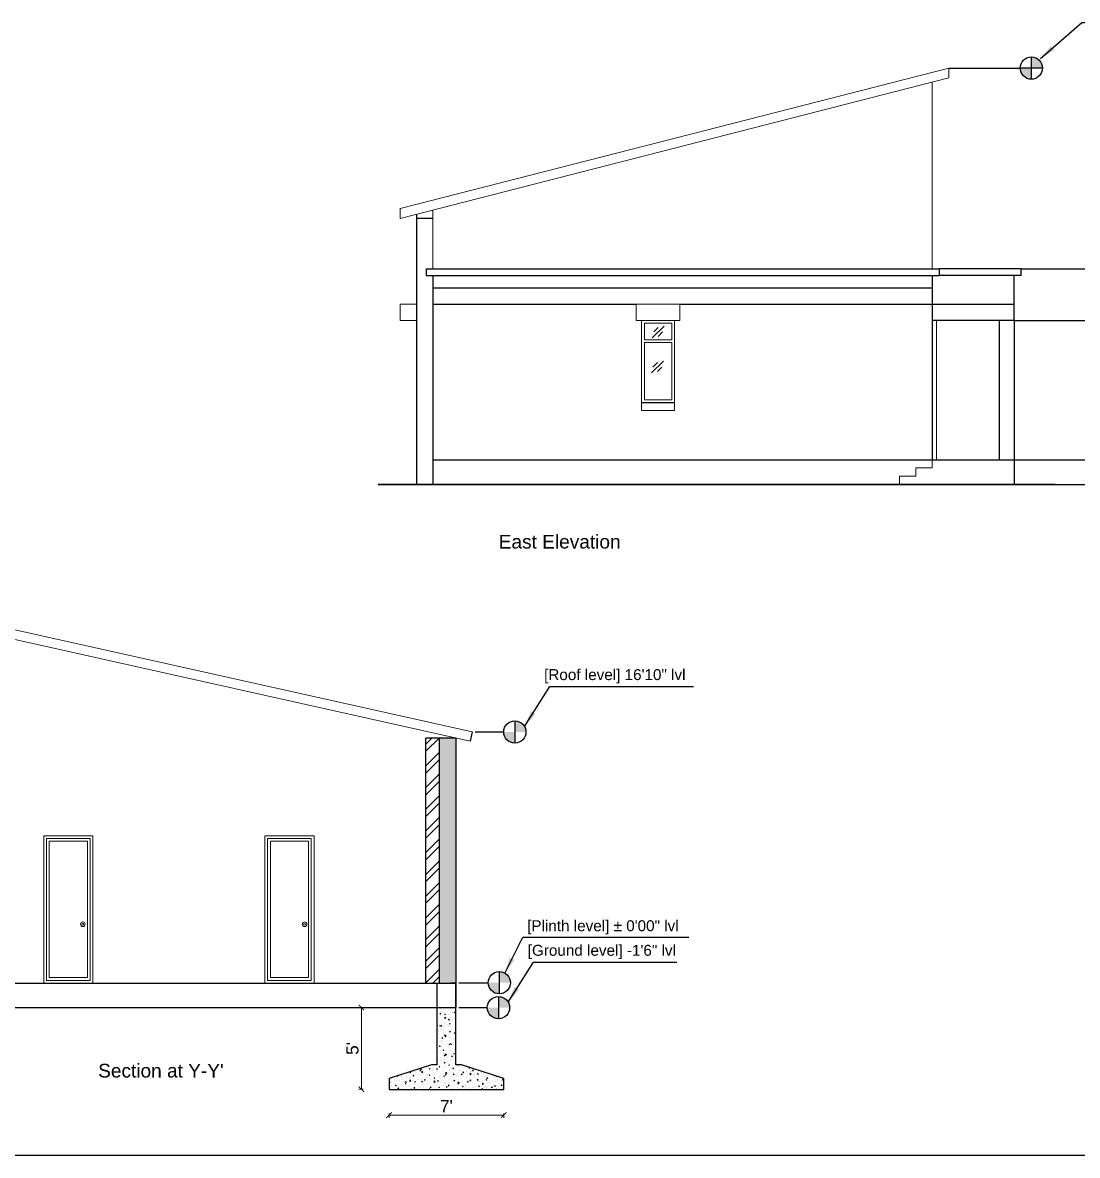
# Model space of a CAD drawing. Header units: inches. Extents: x -6800 to 96653, y -25814 to 17379.
# Drawn here: x 64289 to 65061, y 8930 to 9760 of the extents above; entities that cross this region are included whole.
import ezdxf

# ---------------------------------------------------------------- set-up
doc = ezdxf.new("R2010")
doc.units = ezdxf.units.IN
doc.header["$MEASUREMENT"] = 0
doc.header["$PDMODE"] = 34
doc.layers.add('0 @ 1', color=7, linetype='Continuous')
for name, color, linetype, lineweight in [('chajja elev', 4, 'Continuous', 20), ('Column', 101, 'Continuous', 30), ('dimension', 50, 'Continuous', 20), ('dimension @ 1', 50, 'Continuous', 20), ('Door ele', 20, 'Continuous', 15), ('ele back', 51, 'Continuous', 15), ('ele front', 30, 'Continuous', 30), ('Footing', 50, 'Continuous', 20), ('Ground level', 210, 'Continuous', 35), ('Hatch', 161, 'Continuous', 5), ('Opening elevation', 130, 'Continuous', 9), ('Stairs', 60, 'Continuous', 13), ('text', 31, 'Continuous', 13), ('Wall', 90, 'Continuous', 30), ('Win ele', 211, 'Continuous', 15)]:
    doc.layers.add(name, color=color, linetype=linetype, lineweight=lineweight)
doc.styles.get("Standard").update_dxf_attribs({"font": 'arial.ttf'})
doc.dimstyles.get("Standard").update_dxf_attribs({"dimtxt": 7, "dimasz": 4, "dimexe": 2, "dimexo": 2, "dimgap": 2, "dimtad": 1, "dimdec": 0, "dimzin": 0, "dimdsep": 46, "dimlunit": 4, "dimtxsty": 'Standard', "dimblk": 'ARCHTICK', "dimcen": 0.25, "dimclrd": 256, "dimclre": 256, "dimclrt": 256, "dimadec": 0, "dimazin": 0, "dimtfac": 1, "dimtdec": 0, "dimtofl": 0, "dimtmove": 0, "dimatfit": 3, "dimfxl": 1, "dimfxlon": 1, "dimtolj": 1, "dimtzin": 0, "dimlwd": -1, "dimlwe": -1, "dimarcsym": 1})

# ---------------------------------------------------------------- blocks, each defined once
blk = doc.blocks.new('_ArchTick')
at = {"color": 0, "linetype": 'ByBlock', "const_width": 0.15}
blk.add_lwpolyline([(-0.5, -0.5), (0.5, 0.5)], dxfattribs=at)
blk = doc.blocks.new('*D1837')
at = {"layer": 'Defpoints', "color": 0, "transparency": 16777216}
for p in [(64592.06, 9038.07), (64536.79, 8978.24), (64594.31, 8978.24)]:
    blk.add_point(p, dxfattribs=at)
at = {"layer": 'dimension', "transparency": 16777216}
for p, q in [((64538.04, 9038.07), (64534.79, 9038.07)), ((64536.79, 9038.07), (64536.79, 8978.24)), ((64538.04, 8978.24), (64534.79, 8978.24))]:
    blk.add_line(p, q, dxfattribs=at)
at = {"layer": 'dimension', "transparency": 16777216, "xscale": 4, "yscale": 4, "zscale": 4}
for p, rotation in [((64536.79, 9038.07), 90), ((64536.79, 8978.24), 270)]:
    blk.add_blockref('_ArchTick', p, dxfattribs=dict(at, rotation=rotation))
at = {"layer": 'dimension', "transparency": 16777216, "insert": (64530.22, 9008.16), "char_height": 9, "attachment_point": 5, "rotation": 90}
blk.add_mtext("\\A1;5'", dxfattribs=at)
blk = doc.blocks.new('*D1838')
at = {"layer": 'Defpoints', "color": 0, "transparency": 16777216}
for p in [(64557.06, 8978.07), (64641.06, 8978.07), (64641.06, 8959.3)]:
    blk.add_point(p, dxfattribs=at)
at = {"layer": 'dimension', "transparency": 16777216}
for p, q in [((64557.06, 8960.55), (64557.06, 8957.3)), ((64557.06, 8959.3), (64641.06, 8959.3)), ((64641.06, 8960.55), (64641.06, 8957.3))]:
    blk.add_line(p, q, dxfattribs=at)
at = {"layer": 'dimension', "transparency": 16777216, "xscale": 4, "yscale": 4, "zscale": 4, "rotation": 180}
blk.add_blockref('_ArchTick', (64557.06, 8959.3), dxfattribs=at)
at = {"layer": 'dimension', "transparency": 16777216, "xscale": 4, "yscale": 4, "zscale": 4}
blk.add_blockref('_ArchTick', (64641.06, 8959.3), dxfattribs=at)
at = {"layer": 'dimension', "transparency": 16777216, "insert": (64599.06, 8965.8), "char_height": 9, "attachment_point": 5}
blk.add_mtext("\\A1;7'", dxfattribs=at)

msp = doc.modelspace()

# ---------------------------------------------------------------- hatches: boundary and pattern name
at = {"ltscale": 10, "transparency": 33554687}
h = msp.add_hatch(color=0, dxfattribs=at)
h.dxf.hatch_style = 1
h.paths.add_polyline_path([(65027.67, 9734.67), (65027.67, 9726.5), (65035.84, 9726.5, 0.414214)])
h.paths.add_polyline_path([(65027.67, 9726.5), (65019.49, 9726.5, 0.414214), (65027.67, 9718.32)])
h = msp.add_hatch(color=0, dxfattribs=at)
h.dxf.hatch_style = 1
h.paths.add_polyline_path([(64649.21, 9248.25), (64649.21, 9240.07), (64657.39, 9240.07, 0.414214)])
h.paths.add_polyline_path([(64649.21, 9240.07), (64641.04, 9240.07, 0.414214), (64649.21, 9231.9)])
h = msp.add_hatch(color=0, dxfattribs=at)
h.dxf.hatch_style = 1
h.paths.add_polyline_path([(64646.02, 9056.32), (64637.84, 9056.32), (64637.84, 9064.5, -0.414214)])
h.paths.add_polyline_path([(64637.84, 9048.15, -0.414214), (64629.67, 9056.32), (64637.84, 9056.32)])
h = msp.add_hatch(color=0, dxfattribs=at)
h.dxf.hatch_style = 1
h.paths.add_polyline_path([(64637.21, 9046.25), (64637.21, 9038.07), (64645.39, 9038.07, 0.414214)])
h.paths.add_polyline_path([(64637.21, 9038.07), (64629.04, 9038.07, 0.414214), (64637.21, 9029.9)])
at = {"layer": 'Hatch', "lineweight": 25, "transparency": 33554687}
h = msp.add_hatch(dxfattribs=at)
h.set_pattern_fill('ANSI32', color=256, scale=30)
h.set_pattern_definition([(45, (55572.449, 8938.216), (-7.954951, 7.954951), []), (45, (55577.752, 8938.216), (-7.954951, 7.954951), [])])
h.paths.add_polyline_path([(64594.06, 9235.58), (64584.06, 9235.58), (64584.06, 9056.07), (64594.06, 9056.07)])
h.paths.add_polyline_path([(64238.06, 9248.07), (64228.06, 9248.07), (64228.06, 9196.07), (64238.06, 9196.07)])
h.paths.add_polyline_path([(64238.06, 9191.07), (64228.06, 9191.07), (64228.06, 9170.07), (64238.06, 9170.07)])
h.paths.add_polyline_path([(64228.06, 9191.07), (64168.06, 9191.07), (64168.06, 9170.07), (64228.06, 9170.07)])
at = {"layer": 'Hatch', "linetype": 'Continuous', "transparency": 33554579}
h = msp.add_hatch(dxfattribs=at)
h.set_pattern_fill('AR-CONC', color=256)
h.set_pattern_definition([(50, (53094.3783, 21625.147), (7.1726018, -0.6275213), [0.75, -8.25]), (355, (53094.378, 21625.147), (-1.3875133, 7.5219213), [0.6, -6.6]), (100.451444, (53094.976, 21625.095), (5.7850885, 6.8944), [0.637402, -7.011421]), (46.1842, (53094.378, 21627.147), (10.6724133, -1.655193), [1.125, -12.375]), (96.635635, (53095.268, 21627.009), (9.3466195, 9.741186), [0.9561034, -10.5171376]), (351.184164, (53094.378, 21627.147), (9.3466195, 9.741186), [0.9, -9.9]), (21, (53095.3783, 21626.647), (5.9690705, -4.026189), [0.75, -8.25]), (326, (53095.378, 21626.647), (2.4331533, 7.2515005), [0.6, -6.6]), (71.451445, (53095.876, 21626.312), (8.4022238, 3.2253115), [0.637402, -7.011421]), (37.5, (53094.3783, 21625.1473), (0.12159855, 3.32893854), [0, -6.52, 0, -6.7, 0, -6.625]), (7.5, (53094.3783, 21625.1473), (2.6306954, 3.9441171), [0, -3.82, 0, -6.37, 0, -2.525]), (327.5, (53092.1483, 21625.1473), (5.33822436, -0.2255487), [0, -2.5, 0, -7.8, 0, -10.35]), (317.5, (53091.1483, 21625.1473), (5.8318617, 1.0010498), [0, -3.25, 0, -5.18, 0, -7.35])])
h.paths.add_polyline_path([(64168.06, 9056.07), (64179.06, 9056.07), (64179.06, 9158.07), (64168.06, 9158.07)])
h.paths.add_polyline_path([(64594.06, 9056.07), (64606.06, 9056.07), (64606.06, 9235.58), (64594.06, 9235.58)])

# ---------------------------------------------------------------- linework, layer by layer
at = {"ltscale": 10, "transparency": 33554687}
for p, q in [((65027.67, 9734.67), (65027.67, 9718.32)), ((64967.13, 9726.5), (65019.49, 9726.5)), ((65035.84, 9726.5), (65019.49, 9726.5)), ((65020.13, 9579.5), (65072.49, 9579.5)), ((65015.13, 9541.5), (65067.49, 9541.5)), ((65015.13, 9439.5), (65067.49, 9439.5)), ((65045.13, 9421.5), (65097.49, 9421.5)), ((64649.21, 9248.25), (64649.21, 9231.9)), ((64620.06, 9240.07), (64641.04, 9240.07)), ((64637.84, 9064.5), (64637.84, 9048.15)), ((64602.05, 9056.32), (64606.06, 9056.32)), ((64608.06, 9056.32), (64629.67, 9056.32)), ((64601.42, 9038.07), (64606.06, 9038.07)), ((64608.06, 9038.07), (64629.04, 9038.07)), ((64637.21, 9046.25), (64637.21, 9029.9))]:
    msp.add_line(p, q, dxfattribs=at)
at = {"lineweight": 25, "transparency": 33554687}
msp.add_line((64618.06, 9240.07), (64616.54, 9233.24), dxfattribs=at)
at = {"transparency": 33554651}
msp.add_line((65875.65, 8929.85), (63499.65, 8929.85), dxfattribs=at)
at = {"ltscale": 10, "transparency": 33554687}
for centre in [(65027.67, 9726.5), (64649.21, 9240.07), (64637.84, 9056.32), (64637.21, 9038.07)]:
    msp.add_circle(centre, 8.17, dxfattribs=at)
at = {"layer": 'chajja elev', "transparency": 33554687}
for p, q in [((64565.13, 9553.5), (64565.13, 9541.5)), ((64565.13, 9553.5), (64577.13, 9553.5)), ((64770.13, 9553.5), (64738.13, 9553.5)), ((64738.13, 9541.5), (64738.13, 9553.5)), ((64770.13, 9541.5), (64770.13, 9553.5)), ((64565.13, 9541.5), (64577.13, 9541.5)), ((64770.13, 9541.5), (64738.13, 9541.5)), ((64766.13, 9481.5), (64742.13, 9481.5)), ((64742.13, 9481.5), (64742.13, 9475.5)), ((64766.13, 9481.5), (64766.13, 9475.5)), ((64742.13, 9475.5), (64766.13, 9475.5))]:
    msp.add_line(p, q, dxfattribs=at)
at = {"layer": 'Column', "transparency": 33554687}
for p, q in [((65004.13, 9541.5), (65004.13, 9439.5)), ((65015.13, 9541.5), (65015.13, 9439.5))]:
    msp.add_line(p, q, dxfattribs=at)
at = {"layer": 'Door ele', "transparency": 33554687}
for p, q in [((64304.06, 9164.07), (64340.06, 9164.07)), ((64304.06, 9056.07), (64304.06, 9164.07)), ((64340.06, 9164.07), (64340.06, 9056.07)), ((64466.06, 9164.07), (64502.06, 9164.07)), ((64466.06, 9056.07), (64466.06, 9164.07)), ((64502.06, 9164.07), (64502.06, 9056.07))]:
    msp.add_line(p, q, dxfattribs=at)
for points in [[(64306.06, 9162.07), (64338.06, 9162.07), (64338.06, 9058.07), (64306.06, 9058.07)], [(64308.06, 9160.07), (64336.06, 9160.07), (64336.06, 9060.07), (64308.06, 9060.07)], [(64468.06, 9162.07), (64500.06, 9162.07), (64500.06, 9058.07), (64468.06, 9058.07)], [(64470.06, 9160.07), (64498.06, 9160.07), (64498.06, 9060.07), (64470.06, 9060.07)]]:
    msp.add_lwpolyline(points, close=True, dxfattribs=at)
for centre, radius in [((64332.67, 9099.14), 1.71), ((64332.67, 9099.14), 0.709), ((64495.16, 9099.14), 1.71), ((64495.16, 9099.14), 0.709)]:
    msp.add_circle(centre, radius, dxfattribs=at)
at = {"layer": 'ele back', "transparency": 33554641}
for p, q in [((64565.13, 9623.5), (64967.13, 9726.5)), ((64565.13, 9616.27), (64967.13, 9719.27)), ((64967.13, 9726.5), (64967.13, 9719.27)), ((64955.13, 9716.2), (64955.13, 9579.5)), ((64565.13, 9623.5), (64565.13, 9616.27)), ((64589.13, 9622.42), (64589.13, 9579.5)), ((64216.06, 9329.7), (64618.06, 9240.07)), ((64216.06, 9322.52), (64616.54, 9233.24))]:
    msp.add_line(p, q, dxfattribs=at)
at = {"layer": 'ele front', "transparency": 33554687}
for p, q in [((64584.13, 9579.5), (64584.13, 9574.5)), ((64584.13, 9579.5), (64960.13, 9579.5)), ((64960.13, 9579.5), (64960.13, 9574.5)), ((65020.13, 9579.5), (64960.13, 9579.5)), ((65020.13, 9574.5), (65020.13, 9579.5)), ((64584.13, 9574.5), (64960.13, 9574.5)), ((64589.13, 9574.5), (64589.13, 9421.5)), ((64955.13, 9574.5), (64955.13, 9439.5)), ((65020.13, 9574.5), (64960.13, 9574.5)), ((65015.13, 9541.5), (65015.13, 9574.5)), ((64589.13, 9565.5), (64955.13, 9565.5)), ((64589.13, 9553.5), (64738.13, 9553.5)), ((64770.13, 9553.5), (64955.13, 9553.5)), ((64955.13, 9553.5), (65015.13, 9553.5)), ((65015.13, 9541.5), (64955.13, 9541.5)), ((64589.13, 9439.5), (64955.13, 9439.5))]:
    msp.add_line(p, q, dxfattribs=at)
at = {"layer": 'Footing', "lineweight": 25, "transparency": 33554687}
for p, q in [((64592.06, 9056.07), (64592.06, 8996.07)), ((64606.06, 8996.07), (64606.06, 9056.07)), ((64588.06, 8996.07), (64557.06, 8986.07)), ((64592.06, 8996.07), (64588.06, 8996.07)), ((64610.06, 8996.07), (64606.06, 8996.07)), ((64641.06, 8986.07), (64610.06, 8996.07)), ((64557.06, 8986.07), (64557.06, 8978.07)), ((64641.06, 8978.07), (64641.06, 8986.07)), ((64557.06, 8978.07), (64641.06, 8978.07))]:
    msp.add_line(p, q, dxfattribs=at)
at = {"layer": 'Ground level', "transparency": 33554687}
msp.add_line((65045.13, 9421.5), (64548.99, 9421.5), dxfattribs=at)
at = {"layer": 'Hatch', "linetype": 'Continuous', "transparency": 33554579}
for p, q in [((64599.99, 9037.94), (64599.98, 9038.07)), ((64599.99, 9037.94), (64600.15, 9038.07)), ((64604.65, 9038.04), (64604.65, 9038.04)), ((64593.56, 9031.55), (64593.56, 9031.55)), ((64594.48, 9033.31), (64594.41, 9034.06)), ((64594.94, 9033.7), (64594.41, 9034.06)), ((64594.48, 9033.31), (64594.94, 9033.7)), ((64595.05, 9037.26), (64595.05, 9037.26)), ((64595.11, 9035.46), (64595.11, 9035.46)), ((64595.98, 9032.61), (64595.98, 9032.61)), ((64596.52, 9034.52), (64596.52, 9034.52)), ((64596.69, 9035.68), (64596.69, 9035.68)), ((64597.34, 9030.47), (64597.34, 9030.47)), ((64597.52, 9034.61), (64597.52, 9034.61)), ((64597.83, 9032.84), (64598.14, 9033.52)), ((64597.83, 9032.84), (64598.42, 9032.95)), ((64597.89, 9030.08), (64597.87, 9031.21)), ((64598.62, 9030.61), (64597.87, 9031.21)), ((64597.89, 9030.08), (64598.62, 9030.61)), ((64598.42, 9032.95), (64598.14, 9033.52)), ((64598.44, 9029.96), (64598.44, 9029.96)), ((64598.96, 9033.24), (64598.96, 9033.24)), ((64599.78, 9031.01), (64599.78, 9031.01)), ((64599.84, 9037.64), (64599.84, 9037.64)), ((64600.45, 9030.01), (64600.45, 9030.01)), ((64600.77, 9032.99), (64600.77, 9032.99)), ((64601.23, 9030.8), (64601.23, 9030.8)), ((64601.28, 9034.09), (64601.28, 9034.09)), ((64602.08, 9037.26), (64602.08, 9037.26)), ((64603.69, 9030.15), (64603.69, 9030.15)), ((64603.72, 9034.63), (64603.72, 9034.63)), ((64603.86, 9034.84), (64603.86, 9034.84)), ((64604.35, 9034.82), (64604.35, 9034.82)), ((64604.9, 9034.21), (64605.2, 9034.9)), ((64604.9, 9034.21), (64605.49, 9034.33)), ((64605.49, 9034.33), (64605.2, 9034.9)), ((64605.21, 9037.7), (64605.21, 9037.7)), ((64605.58, 9033.4), (64605.58, 9033.4)), ((64592.1, 9027.55), (64592.1, 9027.55)), ((64592.69, 9024.91), (64592.69, 9024.91)), ((64593.03, 9022.9), (64593.03, 9022.9)), ((64593.1, 9029.68), (64593.1, 9029.68)), ((64593.41, 9026.86), (64593.41, 9026.86)), ((64594.17, 9024.61), (64594.48, 9025.3)), ((64594.17, 9024.61), (64594.76, 9024.73)), ((64594.76, 9024.73), (64594.48, 9025.3)), ((64594.95, 9022.47), (64594.95, 9022.47)), ((64595.26, 9024.34), (64595.2, 9025.09)), ((64595.72, 9024.73), (64595.2, 9025.09)), ((64595.26, 9024.34), (64595.72, 9024.73)), ((64595.6, 9021.86), (64595.6, 9021.86)), ((64595.83, 9029.11), (64595.83, 9029.11)), ((64595.85, 9027.4), (64595.85, 9027.4)), ((64596.91, 9027.96), (64596.91, 9027.96)), ((64597.03, 9025.17), (64597.03, 9025.17)), ((64597.84, 9023.31), (64597.84, 9023.31)), ((64598.1, 9026.67), (64598.1, 9026.67)), ((64599.37, 9025.31), (64599.37, 9025.31)), ((64599.53, 9025.47), (64599.53, 9025.47)), ((64600.28, 9025.32), (64600.28, 9025.32)), ((64600.36, 9024.23), (64600.36, 9024.23)), ((64600.78, 9028.97), (64600.71, 9029.72)), ((64601.24, 9029.36), (64600.71, 9029.72)), ((64600.78, 9028.97), (64601.24, 9029.36)), ((64601.24, 9025.99), (64601.54, 9026.67)), ((64601.24, 9025.99), (64601.83, 9026.1)), ((64601.83, 9026.1), (64601.54, 9026.67)), ((64601.7, 9028.34), (64601.7, 9028.34)), ((64602.63, 9023.69), (64602.63, 9023.69)), ((64602.63, 9021.79), (64602.63, 9021.79)), ((64603.47, 9029.09), (64603.47, 9029.09)), ((64603.5, 9028.36), (64603.5, 9028.36)), ((64605.45, 9025.54), (64605.45, 9025.54)), ((64605.7, 9024.1), (64605.7, 9024.1)), ((64605.76, 9025.92), (64605.76, 9025.92)), ((64593.45, 9015.65), (64593.45, 9015.65)), ((64593.61, 9020.34), (64593.61, 9020.34)), ((64593.9, 9013.25), (64593.9, 9013.25)), ((64593.96, 9018.25), (64593.96, 9018.25)), ((64594.1, 9016), (64594.1, 9016)), ((64594.89, 9013.61), (64594.89, 9013.61)), ((64596.05, 9015.38), (64595.98, 9016.13)), ((64596.51, 9015.76), (64595.98, 9016.13)), ((64596.05, 9015.38), (64596.51, 9015.76)), ((64596.34, 9013.79), (64596.34, 9013.79)), ((64596.37, 9013.56), (64596.37, 9013.56)), ((64596.86, 9020.48), (64596.86, 9020.48)), ((64597.22, 9020.03), (64597.22, 9020.03)), ((64597.58, 9017.77), (64597.88, 9018.45)), ((64597.58, 9017.77), (64598.17, 9017.88)), ((64597.83, 9016.87), (64597.83, 9016.87)), ((64598.17, 9017.88), (64597.88, 9018.45)), ((64598.17, 9016.58), (64598.15, 9017.71)), ((64598.9, 9017.12), (64598.15, 9017.71)), ((64598.17, 9016.58), (64598.9, 9017.12)), ((64598.62, 9015.88), (64598.62, 9015.88)), ((64598.76, 9018.66), (64598.76, 9018.66)), ((64599.49, 9017.59), (64599.49, 9017.59)), ((64599.69, 9014.01), (64599.69, 9014.01)), ((64600.27, 9017.41), (64600.27, 9017.41)), ((64600.3, 9020.66), (64600.3, 9020.66)), ((64601.23, 9016.01), (64601.23, 9016.01)), ((64601.56, 9020.01), (64601.5, 9020.75)), ((64602.02, 9020.39), (64601.5, 9020.75)), ((64601.56, 9020.01), (64602.02, 9020.39)), ((64601.76, 9015.15), (64601.76, 9015.15)), ((64601.77, 9020.48), (64601.77, 9020.48)), ((64602.04, 9020.71), (64602.04, 9020.71)), ((64603.56, 9019.04), (64603.56, 9019.04)), ((64603.95, 9015.48), (64603.95, 9015.48)), ((64604.21, 9021.02), (64604.21, 9021.02)), ((64604.49, 9014.39), (64604.49, 9014.39)), ((64604.64, 9019.14), (64604.95, 9019.83)), ((64604.64, 9019.14), (64605.23, 9019.26)), ((64604.9, 9019.35), (64604.9, 9019.35)), ((64605.23, 9019.26), (64604.95, 9019.83)), ((64605.96, 9016.2), (64605.96, 9016.2)), ((64592.41, 9010.18), (64592.41, 9010.18)), ((64592.56, 9010.57), (64592.56, 9010.57)), ((64593.24, 9009.44), (64593.24, 9009.44)), ((64593.49, 9005.93), (64593.49, 9005.93)), ((64593.92, 9009.54), (64594.22, 9010.23)), ((64593.92, 9009.54), (64594.51, 9009.66)), ((64594.51, 9009.66), (64594.22, 9010.23)), ((64595.2, 9011.05), (64595.2, 9011.05)), ((64595.51, 9007), (64595.51, 9007)), ((64595.82, 9008.96), (64595.82, 9008.96)), ((64596.09, 9008.25), (64596.09, 9008.25)), ((64596.83, 9006.41), (64596.77, 9007.16)), ((64597.29, 9006.8), (64596.77, 9007.16)), ((64596.83, 9006.41), (64597.29, 9006.8)), ((64598.64, 9011.12), (64598.64, 9011.12)), ((64599.13, 9006.54), (64599.13, 9006.54)), ((64600.02, 9011.86), (64600.02, 9011.86)), ((64600.62, 9009.36), (64600.62, 9009.36)), ((64600.91, 9008.68), (64600.91, 9008.68)), ((64600.98, 9010.92), (64601.29, 9011.6)), ((64600.98, 9010.92), (64601.57, 9011.03)), ((64601.57, 9011.03), (64601.29, 9011.6)), ((64602.16, 9011.36), (64602.16, 9011.36)), ((64602.26, 9006.87), (64602.26, 9006.87)), ((64602.35, 9011.04), (64602.28, 9011.79)), ((64602.81, 9011.43), (64602.28, 9011.79)), ((64602.35, 9011.04), (64602.81, 9011.43)), ((64602.38, 9006.68), (64602.38, 9006.68)), ((64602.55, 9011.37), (64602.55, 9011.37)), ((64603.09, 9006.71), (64603.09, 9006.71)), ((64603.17, 9006.24), (64603.17, 9006.24)), ((64604.03, 9012.71), (64604.03, 9012.71)), ((64604.7, 9007.42), (64604.7, 9007.42)), ((64605.41, 9009.75), (64605.41, 9009.75)), ((64605.79, 9011.51), (64605.79, 9011.51)), ((64592.15, 9004.63), (64592.15, 9004.63)), ((64592.3, 8996.87), (64592.3, 8996.87)), ((64592.36, 9002.79), (64592.36, 9002.79)), ((64592.88, 8999.27), (64592.88, 8999.27)), ((64592.9, 8996.57), (64592.9, 8996.57)), ((64594.39, 8999.64), (64594.39, 8999.64)), ((64594.42, 9001.28), (64594.42, 9001.28)), ((64594.63, 9000.35), (64594.63, 9000.35)), ((64595.35, 8996.63), (64595.35, 8996.63)), ((64595.55, 8997.01), (64595.55, 8997.01)), ((64595.72, 9001.7), (64595.72, 9001.7)), ((64596.74, 9004.31), (64596.74, 9004.31)), ((64596.83, 9000.18), (64596.83, 9000.18)), ((64596.9, 8997.91), (64596.9, 8997.91)), ((64597.32, 9002.7), (64597.63, 9003.38)), ((64597.32, 9002.7), (64597.91, 9002.81)), ((64597.61, 8997.45), (64597.55, 8998.19)), ((64598.07, 8997.83), (64597.55, 8998.19)), ((64597.61, 8997.45), (64598.07, 8997.83)), ((64597.91, 9002.81), (64597.63, 9003.38)), ((64597.67, 8999.66), (64597.67, 8999.66)), ((64597.77, 9004.56), (64597.77, 9004.56)), ((64598.32, 9003.26), (64598.32, 9003.26)), ((64598.45, 9003.09), (64598.43, 9004.21)), ((64599.18, 9003.62), (64598.43, 9004.21)), ((64598.45, 9003.09), (64599.18, 9003.62)), ((64598.96, 9001.85), (64598.96, 9001.85)), ((64600.04, 9002.12), (64600.04, 9002.12)), ((64600.51, 8998.26), (64600.51, 8998.26)), ((64600.72, 8997.24), (64600.72, 8997.24)), ((64600.73, 8995.85), (64601.04, 8996.53)), ((64600.76, 9003.8), (64600.76, 9003.8)), ((64601.32, 8995.96), (64601.04, 8996.53)), ((64601.55, 9004.71), (64601.55, 9004.71)), ((64602.31, 8999.68), (64602.31, 8999.68)), ((64602.48, 9000.06), (64602.48, 9000.06)), ((64603.13, 9002.07), (64603.07, 9002.82)), ((64603.59, 9002.46), (64603.07, 9002.82)), ((64603.13, 9002.07), (64603.59, 9002.46)), ((64604.02, 9002.07), (64604.02, 9002.07)), ((64604.14, 9002.07), (64604.14, 9002.07)), ((64604.39, 9004.07), (64604.7, 9004.76)), ((64604.39, 9004.07), (64604.98, 9004.19)), ((64604.44, 9001.87), (64604.44, 9001.87)), ((64604.58, 8997.24), (64604.58, 8997.24)), ((64604.98, 9004.19), (64604.7, 9004.76)), ((64604.95, 8997.42), (64604.95, 8997.42)), ((64605.44, 9003.8), (64605.44, 9003.8)), ((64568.8, 8988.48), (64568.8, 8988.48)), ((64569.91, 8989.6), (64569.91, 8989.6)), ((64572.46, 8990.35), (64572.76, 8991.04)), ((64572.46, 8990.35), (64573.05, 8990.47)), ((64573.05, 8990.47), (64572.76, 8991.04)), ((64574.77, 8987.9), (64574.7, 8988.65)), ((64575.23, 8988.29), (64574.7, 8988.65)), ((64574.77, 8987.9), (64575.23, 8988.29)), ((64575.31, 8991.29), (64575.31, 8991.29)), ((64575.54, 8988.4), (64575.54, 8988.4)), ((64576.37, 8991.49), (64576.37, 8991.49)), ((64576.42, 8990.17), (64576.42, 8990.17)), ((64577.08, 8990.4), (64577.08, 8990.4)), ((64577.58, 8988.85), (64577.58, 8988.85)), ((64579.53, 8991.73), (64579.83, 8992.41)), ((64579.53, 8991.73), (64580.12, 8991.84)), ((64580.12, 8991.84), (64579.83, 8992.41)), ((64580.28, 8992.53), (64580.22, 8993.28)), ((64580.74, 8992.91), (64580.22, 8993.28)), ((64580.28, 8992.53), (64580.74, 8992.91)), ((64580.34, 8988.78), (64580.34, 8988.78)), ((64580.7, 8992.88), (64580.7, 8992.88)), ((64581.02, 8990.33), (64581, 8991.46)), ((64581.75, 8990.87), (64581, 8991.46)), ((64581.02, 8990.33), (64581.75, 8990.87)), ((64581.54, 8991.72), (64581.54, 8991.72)), ((64582.59, 8988.8), (64582.59, 8988.8)), ((64582.97, 8990.44), (64582.97, 8990.44)), ((64584.21, 8993.83), (64584.21, 8993.83)), ((64585.03, 8989.34), (64585.03, 8989.34)), ((64585.14, 8989.19), (64585.14, 8989.19)), ((64586.11, 8994.64), (64586.11, 8994.64)), ((64586.52, 8992.41), (64586.52, 8992.41)), ((64586.58, 8988.19), (64586.52, 8988.94)), ((64587.04, 8988.58), (64586.52, 8988.94)), ((64586.58, 8988.19), (64587.04, 8988.58)), ((64586.6, 8993.1), (64586.9, 8993.79)), ((64586.6, 8993.1), (64587.18, 8993.22)), ((64586.68, 8991.19), (64586.68, 8991.19)), ((64587.18, 8993.22), (64586.9, 8993.79)), ((64588.38, 8992.2), (64588.38, 8992.2)), ((64588.88, 8992.04), (64588.88, 8992.04)), ((64588.96, 8992.95), (64588.96, 8992.95)), ((64589, 8994.22), (64589, 8994.22)), ((64589.93, 8989.57), (64589.93, 8989.57)), ((64590.45, 8996.03), (64590.45, 8996.03)), ((64590.65, 8989.76), (64590.65, 8989.76)), ((64592.1, 8992.82), (64592.03, 8993.57)), ((64592.56, 8993.2), (64592.03, 8993.57)), ((64592.1, 8992.82), (64592.56, 8993.2)), ((64592.13, 8992.18), (64592.13, 8992.18)), ((64592.64, 8991.03), (64592.64, 8991.03)), ((64593.66, 8994.47), (64593.97, 8995.16)), ((64593.66, 8994.47), (64594.25, 8994.59)), ((64593.78, 8993.89), (64593.78, 8993.89)), ((64593.81, 8994.62), (64593.81, 8994.62)), ((64594.25, 8994.59), (64593.97, 8995.16)), ((64594.74, 8989.98), (64594.74, 8989.98)), ((64596.05, 8991.45), (64596.05, 8991.45)), ((64596.28, 8991.98), (64596.28, 8991.98)), ((64596.58, 8994.64), (64596.58, 8994.64)), ((64597.07, 8987.63), (64597.38, 8988.31)), ((64597.31, 8992.41), (64597.31, 8992.41)), ((64597.66, 8987.74), (64597.38, 8988.31)), ((64598.32, 8989.01), (64598.32, 8989.01)), ((64598.4, 8988.48), (64598.33, 8989.23)), ((64598.86, 8988.87), (64598.33, 8989.23)), ((64598.4, 8988.48), (64598.86, 8988.87)), ((64598.6, 8995.01), (64598.6, 8995.01)), ((64598.73, 8989.59), (64598.71, 8990.71)), ((64599.46, 8990.12), (64598.71, 8990.71)), ((64598.73, 8989.59), (64599.46, 8990.12)), ((64598.81, 8989.65), (64598.81, 8989.65)), ((64599.17, 8995.47), (64599.17, 8995.47)), ((64599.53, 8990.36), (64599.53, 8990.36)), ((64600.73, 8995.85), (64601.32, 8995.96)), ((64601.25, 8990.19), (64601.25, 8990.19)), ((64601.44, 8993.03), (64601.44, 8993.03)), ((64602.75, 8993.27), (64602.75, 8993.27)), ((64603.41, 8995.41), (64603.41, 8995.41)), ((64603.7, 8990.59), (64603.7, 8990.59)), ((64603.91, 8993.11), (64603.85, 8993.86)), ((64604.37, 8993.49), (64603.85, 8993.86)), ((64603.91, 8993.11), (64604.37, 8993.49)), ((64604.14, 8989), (64604.44, 8989.69)), ((64604.14, 8989), (64604.73, 8989.12)), ((64604.34, 8990.76), (64604.34, 8990.76)), ((64604.73, 8989.12), (64604.44, 8989.69)), ((64604.65, 8992.73), (64604.65, 8992.73)), ((64604.93, 8988.27), (64604.93, 8988.27)), ((64605.19, 8993.81), (64605.19, 8993.81)), ((64605.87, 8992.77), (64605.87, 8992.77)), ((64606.85, 8994.8), (64606.85, 8994.8)), ((64607.45, 8995.97), (64607.45, 8996.07)), ((64607.45, 8995.97), (64607.6, 8996.07)), ((64607.9, 8992.87), (64607.9, 8992.87)), ((64608.2, 8995.8), (64608.2, 8995.8)), ((64608.87, 8991.88), (64608.87, 8991.88)), ((64609.11, 8992.36), (64609.11, 8992.36)), ((64609.13, 8991.15), (64609.13, 8991.15)), ((64609.66, 8988.27), (64609.66, 8988.27)), ((64610.21, 8988.77), (64610.15, 8989.52)), ((64610.67, 8989.16), (64610.15, 8989.52)), ((64610.21, 8988.77), (64610.67, 8989.16)), ((64611.21, 8990.37), (64611.51, 8991.06)), ((64611.21, 8990.37), (64611.79, 8990.49)), ((64611.38, 8989.92), (64611.38, 8989.92)), ((64611.79, 8990.49), (64611.51, 8991.06)), ((64613.07, 8993.1), (64613.07, 8993.1)), ((64613.94, 8991.55), (64613.94, 8991.55)), ((64614.51, 8994.05), (64614.51, 8994.05)), ((64615.04, 8990.51), (64615.04, 8990.51)), ((64615.47, 8993.56), (64615.47, 8993.56)), ((64615.73, 8993.4), (64615.66, 8994.15)), ((64616.19, 8993.78), (64615.66, 8994.15)), ((64615.73, 8993.4), (64616.19, 8993.78)), ((64616.4, 8988.91), (64616.4, 8988.91)), ((64616.44, 8988.84), (64616.42, 8989.97)), ((64617.17, 8989.38), (64616.42, 8989.97)), ((64616.44, 8988.84), (64617.17, 8989.38)), ((64616.78, 8991.61), (64616.78, 8991.61)), ((64617, 8988.59), (64617, 8988.59)), ((64617.48, 8991.05), (64617.48, 8991.05)), ((64618.27, 8991.75), (64618.58, 8992.43)), ((64618.27, 8991.75), (64618.86, 8991.86)), ((64618.86, 8991.86), (64618.58, 8992.43)), ((64618.73, 8991.94), (64618.73, 8991.94)), ((64619.05, 8989.17), (64619.05, 8989.17)), ((64620.25, 8988.73), (64620.25, 8988.73)), ((64621.16, 8989.12), (64621.16, 8989.12)), ((64622.03, 8989.06), (64621.96, 8989.81)), ((64622.49, 8989.45), (64621.96, 8989.81)), ((64622.03, 8989.06), (64622.49, 8989.45)), ((64624.44, 8990.75), (64624.44, 8990.75)), ((64625.42, 8988.95), (64625.42, 8988.95)), ((64626, 8989.7), (64626, 8989.7)), ((64626.7, 8988.31), (64626.7, 8988.31)), ((64629.77, 8988.29), (64629.77, 8988.29)), ((64634.16, 8988.1), (64634.15, 8988.3)), ((64634.16, 8988.1), (64634.35, 8988.24)), ((64557.19, 8985.97), (64557.19, 8985.97)), ((64557.28, 8982.17), (64557.28, 8982.17)), ((64557.44, 8982.98), (64557.37, 8983.73)), ((64557.9, 8983.37), (64557.37, 8983.73)), ((64557.44, 8982.98), (64557.9, 8983.37)), ((64558.49, 8980.71), (64558.49, 8980.71)), ((64558.81, 8984.17), (64558.81, 8984.17)), ((64558.94, 8981.37), (64558.94, 8981.37)), ((64559.12, 8986.26), (64559.12, 8986.26)), ((64560.93, 8981.25), (64560.93, 8981.25)), ((64561.14, 8987.2), (64561.14, 8987.2)), ((64561.38, 8983.82), (64561.38, 8983.82)), ((64561.73, 8980.76), (64562.04, 8981.44)), ((64561.73, 8980.76), (64562.32, 8980.87)), ((64562.32, 8980.87), (64562.04, 8981.44)), ((64562.07, 8982.55), (64562.07, 8982.55)), ((64562.36, 8986.2), (64562.36, 8986.2)), ((64562.43, 8984.33), (64562.43, 8984.33)), ((64562.95, 8987.61), (64562.92, 8987.96)), ((64562.95, 8987.61), (64563.41, 8988)), ((64563.41, 8988), (64563.29, 8988.08)), ((64563.65, 8981.38), (64563.65, 8981.38)), ((64564.5, 8987.84), (64564.5, 8987.84)), ((64564.87, 8984.87), (64564.87, 8984.87)), ((64565.95, 8987.61), (64565.95, 8987.61)), ((64566.29, 8981.69), (64566.29, 8981.69)), ((64566.36, 8987.94), (64566.36, 8987.94)), ((64566.77, 8985.4), (64566.77, 8985.4)), ((64566.87, 8982.96), (64566.87, 8982.96)), ((64568.41, 8984.96), (64568.41, 8984.96)), ((64568.55, 8982.94), (64568.55, 8982.94)), ((64568.8, 8982.13), (64569.1, 8982.82)), ((64568.8, 8982.13), (64569.39, 8982.25)), ((64569.04, 8982.96), (64569.04, 8982.96)), ((64569.39, 8982.25), (64569.1, 8982.82)), ((64569.25, 8983.27), (64569.19, 8984.02)), ((64569.71, 8983.66), (64569.19, 8984.02)), ((64569.25, 8983.27), (64569.71, 8983.66)), ((64569.34, 8980.31), (64569.34, 8980.31)), ((64569.53, 8981.83), (64569.53, 8981.83)), ((64569.7, 8986.52), (64569.7, 8986.52)), ((64570.74, 8987.99), (64570.74, 8987.99)), ((64571.31, 8980.52), (64571.31, 8980.52)), ((64571.67, 8983.34), (64571.67, 8983.34)), ((64572.18, 8987.16), (64572.18, 8987.16)), ((64572.3, 8983.96), (64572.28, 8985.08)), ((64573.03, 8984.49), (64572.28, 8985.08)), ((64572.3, 8983.96), (64573.03, 8984.49)), ((64572.48, 8986.56), (64572.48, 8986.56)), ((64572.95, 8986.66), (64572.95, 8986.66)), ((64574.45, 8984.72), (64574.45, 8984.72)), ((64574.71, 8982.06), (64574.71, 8982.06)), ((64574.72, 8981.57), (64574.72, 8981.57)), ((64575.87, 8983.51), (64576.17, 8984.19)), ((64575.87, 8983.51), (64576.46, 8983.62)), ((64576.46, 8983.62), (64576.17, 8984.19)), ((64576.47, 8983.75), (64576.47, 8983.75)), ((64576.72, 8982.28), (64576.72, 8982.28)), ((64577.16, 8982.11), (64577.16, 8982.11)), ((64578.01, 8985.75), (64578.01, 8985.75)), ((64578.13, 8986.89), (64578.13, 8986.89)), ((64578.65, 8985.18), (64578.65, 8985.18)), ((64578.94, 8981.1), (64578.94, 8981.1)), ((64579.85, 8986.41), (64579.85, 8986.41)), ((64580.84, 8980.18), (64580.84, 8980.18)), ((64581.07, 8983.56), (64581, 8984.31)), ((64581.53, 8983.95), (64581, 8984.31)), ((64581.07, 8983.56), (64581.53, 8983.95)), ((64581.09, 8985.72), (64581.09, 8985.72)), ((64581.26, 8984.13), (64581.26, 8984.13)), ((64582.05, 8982.38), (64582.05, 8982.38)), ((64582.12, 8983.97), (64582.12, 8983.97)), ((64582.93, 8984.88), (64583.24, 8985.56)), ((64582.93, 8984.88), (64583.52, 8984.99)), ((64583.52, 8984.99), (64583.24, 8985.56)), ((64584.39, 8981.53), (64584.39, 8981.53)), ((64584.77, 8983.8), (64584.77, 8983.8)), ((64585.24, 8988), (64585.24, 8988)), ((64585.3, 8982.52), (64585.3, 8982.52)), ((64585.47, 8987.21), (64585.47, 8987.21)), ((64586.07, 8984.54), (64586.07, 8984.54)), ((64587.37, 8979.22), (64587.3, 8979.97)), ((64587.83, 8979.61), (64587.3, 8979.97)), ((64587.51, 8985.56), (64587.51, 8985.56)), ((64587.61, 8986.54), (64587.61, 8986.54)), ((64588.54, 8981.89), (64588.54, 8981.89)), ((64588.71, 8987.41), (64588.71, 8987.41)), ((64588.72, 8987.35), (64588.72, 8987.35)), ((64589.77, 8983.12), (64589.77, 8983.12)), ((64590.01, 8983.21), (64589.99, 8984.34)), ((64590.74, 8983.74), (64589.99, 8984.34)), ((64590, 8986.25), (64590.31, 8986.94)), ((64590, 8986.25), (64590.59, 8986.37)), ((64590.01, 8983.21), (64590.74, 8983.74)), ((64590.59, 8986.37), (64590.31, 8986.94)), ((64590.47, 8982.75), (64590.47, 8982.75)), ((64590.86, 8984.92), (64590.86, 8984.92)), ((64590.94, 8982.42), (64590.94, 8982.42)), ((64591.79, 8980.27), (64591.79, 8980.27)), ((64592.04, 8980.68), (64592.04, 8980.68)), ((64592.88, 8983.85), (64592.82, 8984.6)), ((64593.34, 8984.24), (64592.82, 8984.6)), ((64592.88, 8983.85), (64593.34, 8984.24)), ((64592.92, 8987.32), (64592.92, 8987.32)), ((64593.38, 8982.96), (64593.38, 8982.96)), ((64593.41, 8979.4), (64593.71, 8980.09)), ((64594, 8979.52), (64593.71, 8980.09)), ((64593.89, 8987.58), (64593.89, 8987.58)), ((64594.88, 8986.04), (64594.88, 8986.04)), ((64595.18, 8984.88), (64595.18, 8984.88)), ((64595.67, 8985.33), (64595.67, 8985.33)), ((64596.6, 8980.68), (64596.6, 8980.68)), ((64597.07, 8987.63), (64597.66, 8987.74)), ((64597.07, 8981.04), (64597.07, 8981.04)), ((64597.21, 8987.33), (64597.21, 8987.33)), ((64597.32, 8986.58), (64597.32, 8986.58)), ((64597.45, 8982.44), (64597.45, 8982.44)), ((64597.82, 8983.07), (64597.82, 8983.07)), ((64598.13, 8982.68), (64598.13, 8982.68)), ((64599.18, 8979.52), (64599.12, 8980.26)), ((64599.64, 8979.9), (64599.12, 8980.26)), ((64599.72, 8980), (64599.72, 8980)), ((64600.46, 8985.71), (64600.46, 8985.71)), ((64600.48, 8980.78), (64600.78, 8981.46)), ((64600.48, 8980.78), (64601.07, 8980.89)), ((64600.58, 8986.57), (64600.58, 8986.57)), ((64601.07, 8980.89), (64600.78, 8981.46)), ((64601, 8984.65), (64601, 8984.65)), ((64601.06, 8983.21), (64601.06, 8983.21)), ((64601.23, 8987.9), (64601.23, 8987.9)), ((64601.39, 8981.06), (64601.39, 8981.06)), ((64602.85, 8984.13), (64602.85, 8984.13)), ((64604.48, 8988.04), (64604.48, 8988.04)), ((64604.7, 8984.14), (64604.63, 8984.89)), ((64605.16, 8984.53), (64604.63, 8984.89)), ((64604.7, 8984.14), (64605.16, 8984.53)), ((64605.12, 8981.69), (64605.12, 8981.69)), ((64605.27, 8986.12), (64605.27, 8986.12)), ((64605.68, 8980.2), (64605.68, 8980.2)), ((64605.97, 8988.15), (64605.97, 8988.15)), ((64606.19, 8981.47), (64606.19, 8981.47)), ((64606.24, 8983.43), (64606.24, 8983.43)), ((64606.8, 8988.12), (64606.8, 8988.12)), ((64607.17, 8983.28), (64607.17, 8983.28)), ((64607.54, 8982.15), (64607.85, 8982.84)), ((64607.54, 8982.15), (64608.13, 8982.27)), ((64607.73, 8982.47), (64607.7, 8983.59)), ((64608.45, 8983), (64607.7, 8983.59)), ((64607.73, 8983.47), (64607.73, 8983.47)), ((64607.73, 8982.47), (64608.45, 8983)), ((64608.13, 8982.27), (64607.85, 8982.84)), ((64608.24, 8985.71), (64608.24, 8985.71)), ((64609.61, 8983.82), (64609.61, 8983.82)), ((64610.06, 8986.5), (64610.06, 8986.5)), ((64610.51, 8983.27), (64610.51, 8983.27)), ((64611, 8979.81), (64610.93, 8980.55)), ((64611.46, 8980.19), (64610.93, 8980.55)), ((64610.99, 8981.85), (64610.99, 8981.85)), ((64611, 8979.81), (64611.46, 8980.19)), ((64611.1, 8986.89), (64611.1, 8986.89)), ((64612.77, 8980.83), (64612.77, 8980.83)), ((64613.29, 8981.89), (64613.29, 8981.89)), ((64613.55, 8987.43), (64613.55, 8987.43)), ((64613.58, 8983.75), (64613.58, 8983.75)), ((64613.65, 8987.48), (64613.65, 8987.48)), ((64614.61, 8983.53), (64614.92, 8984.21)), ((64614.61, 8983.53), (64615.2, 8983.64)), ((64614.86, 8986.9), (64614.86, 8986.9)), ((64615.2, 8983.64), (64614.92, 8984.21)), ((64615.79, 8982.26), (64615.79, 8982.26)), ((64615.92, 8985.04), (64615.92, 8985.04)), ((64616.51, 8984.43), (64616.45, 8985.18)), ((64616.97, 8984.82), (64616.45, 8985.18)), ((64616.51, 8984.43), (64616.97, 8984.82)), ((64616.83, 8983.9), (64616.83, 8983.9)), ((64617.23, 8985.51), (64617.23, 8985.51)), ((64617.33, 8984.26), (64617.33, 8984.26)), ((64618.19, 8982.6), (64618.19, 8982.6)), ((64619.46, 8980.52), (64619.46, 8980.52)), ((64619.66, 8987.29), (64619.66, 8987.29)), ((64620.45, 8980.16), (64620.45, 8980.16)), ((64620.58, 8982.64), (64620.58, 8982.64)), ((64621.32, 8986.73), (64621.32, 8986.73)), ((64621.68, 8984.9), (64621.99, 8985.59)), ((64621.68, 8984.9), (64622.27, 8985.01)), ((64621.9, 8981.06), (64621.9, 8981.06)), ((64622.27, 8985.01), (64621.99, 8985.59)), ((64622, 8984.12), (64622, 8984.12)), ((64622.81, 8980.1), (64622.75, 8980.84)), ((64623.27, 8980.48), (64622.75, 8980.84)), ((64622.81, 8980.1), (64623.27, 8980.48)), ((64623.4, 8984.13), (64623.4, 8984.13)), ((64623.59, 8984.29), (64623.59, 8984.29)), ((64624.46, 8987.69), (64624.46, 8987.69)), ((64625.39, 8983.04), (64625.39, 8983.04)), ((64625.44, 8981.72), (64625.42, 8982.85)), ((64626.17, 8982.26), (64625.42, 8982.85)), ((64625.44, 8981.72), (64626.17, 8982.26)), ((64625.84, 8984.67), (64625.84, 8984.67)), ((64625.85, 8981.85), (64625.85, 8981.85)), ((64626.93, 8985.05), (64626.93, 8985.05)), ((64627.33, 8987.75), (64627.33, 8987.75)), ((64627.86, 8980.4), (64627.86, 8980.4)), ((64628.33, 8984.72), (64628.26, 8985.47)), ((64628.79, 8985.11), (64628.26, 8985.47)), ((64628.33, 8984.72), (64628.79, 8985.11)), ((64628.75, 8986.27), (64629.05, 8986.96)), ((64628.75, 8986.27), (64629.34, 8986.39)), ((64628.97, 8985.87), (64628.97, 8985.87)), ((64629.34, 8986.39), (64629.05, 8986.96)), ((64629.25, 8988.08), (64629.25, 8988.08)), ((64629.35, 8984.44), (64629.35, 8984.44)), ((64629.52, 8982.74), (64629.52, 8982.74)), ((64630.18, 8983.43), (64630.18, 8983.43)), ((64631.24, 8983.43), (64631.24, 8983.43)), ((64632.16, 8979.43), (64632.46, 8980.11)), ((64632.74, 8979.54), (64632.46, 8980.11)), ((64632.59, 8984.58), (64632.59, 8984.58)), ((64633.45, 8986.36), (64633.45, 8986.36)), ((64633.51, 8980.99), (64633.51, 8980.99)), ((64634.35, 8979.98), (64634.35, 8979.98)), ((64634.38, 8987.63), (64634.38, 8987.63)), ((64634.63, 8980.39), (64634.56, 8981.13)), ((64635.09, 8980.77), (64634.56, 8981.13)), ((64634.63, 8980.39), (64635.09, 8980.77)), ((64634.99, 8983.83), (64634.99, 8983.83)), ((64635.69, 8981.37), (64635.69, 8981.37)), ((64635.82, 8987.65), (64635.86, 8987.75)), ((64635.82, 8987.65), (64636.05, 8987.69)), ((64636.53, 8985.84), (64636.53, 8985.84)), ((64636.65, 8985.19), (64636.65, 8985.19)), ((64637.45, 8981.19), (64637.45, 8981.19)), ((64637.77, 8984.81), (64637.77, 8984.81)), ((64638.13, 8981.91), (64638.13, 8981.91)), ((64638.92, 8982.75), (64638.92, 8982.75)), ((64639.22, 8980.8), (64639.53, 8981.48)), ((64639.22, 8980.8), (64639.81, 8980.91)), ((64639.81, 8980.91), (64639.53, 8981.48)), ((64639.62, 8984.98), (64639.62, 8984.98)), ((64639.78, 8984.22), (64639.78, 8984.22)), ((64640.15, 8985.01), (64640.08, 8985.76)), ((64640.61, 8985.4), (64640.08, 8985.76)), ((64640.15, 8985.01), (64640.61, 8985.4)), ((64558.25, 8979.69), (64558.25, 8979.69)), ((64559.74, 8979.52), (64559.74, 8979.52)), ((64563.57, 8978.07), (64563.56, 8978.71)), ((64564.31, 8978.11), (64563.56, 8978.71)), ((64563.74, 8978.64), (64563.67, 8979.39)), ((64564.2, 8979.03), (64563.67, 8979.39)), ((64563.74, 8978.64), (64564.2, 8979.03)), ((64564.26, 8978.07), (64564.31, 8978.11)), ((64564.61, 8979.33), (64564.61, 8979.33)), ((64565.92, 8978.94), (64565.92, 8978.94)), ((64567.8, 8978.31), (64567.8, 8978.31)), ((64572.59, 8978.69), (64572.59, 8978.69)), ((64573.22, 8978.49), (64573.22, 8978.49)), ((64573.58, 8978.08), (64573.58, 8978.08)), ((64575.55, 8978.93), (64575.49, 8979.68)), ((64576.01, 8979.32), (64575.49, 8979.68)), ((64575.55, 8978.93), (64576.01, 8979.32)), ((64577.4, 8979.1), (64577.4, 8979.1)), ((64578.99, 8979.84), (64578.99, 8979.84)), ((64582.19, 8979.48), (64582.19, 8979.48)), ((64586.36, 8978.07), (64586.65, 8978.72)), ((64586.56, 8978.07), (64586.93, 8978.15)), ((64586.65, 8979.09), (64586.65, 8979.09)), ((64586.93, 8978.15), (64586.65, 8978.72)), ((64587, 8979.89), (64587, 8979.89)), ((64587.01, 8978.81), (64587.01, 8978.81)), ((64587.37, 8979.22), (64587.83, 8979.61)), ((64589.45, 8979.35), (64589.45, 8979.35)), ((64593.41, 8979.4), (64594, 8979.52)), ((64594.31, 8978.24), (64594.31, 8978.24)), ((64594.4, 8978.23), (64594.4, 8978.23)), ((64597.65, 8978.38), (64597.65, 8978.38)), ((64599.18, 8979.52), (64599.64, 8979.9)), ((64602.82, 8978.6), (64602.82, 8978.6)), ((64603.24, 8979.66), (64603.24, 8979.66)), ((64607.39, 8979.25), (64607.39, 8979.25)), ((64608.66, 8978.82), (64608.66, 8978.82)), ((64609.36, 8978.28), (64609.36, 8978.28)), ((64610.17, 8978.92), (64610.17, 8978.92)), ((64613.41, 8979.06), (64613.41, 8979.06)), ((64615.04, 8978.39), (64615.04, 8978.39)), ((64618.26, 8979.61), (64618.26, 8979.61)), ((64618.59, 8979.29), (64618.59, 8979.29)), ((64625.1, 8978.07), (64625.39, 8978.74)), ((64625.2, 8978.07), (64625.68, 8978.17)), ((64625.68, 8978.17), (64625.39, 8978.74)), ((64625.58, 8979.13), (64625.58, 8979.13)), ((64625.93, 8979.61), (64625.93, 8979.61)), ((64626.32, 8978.4), (64626.32, 8978.4)), ((64628.12, 8979.41), (64628.12, 8979.41)), ((64629.18, 8979.75), (64629.18, 8979.75)), ((64631.11, 8978.78), (64631.11, 8978.78)), ((64632.16, 8979.43), (64632.74, 8979.54)), ((64634.2, 8978.3), (64634.2, 8978.3)), ((64635.78, 8978.55), (64635.78, 8978.55)), ((64635.92, 8979.19), (64635.92, 8979.19)), ((64640.71, 8979.57), (64640.71, 8979.57))]:
    msp.add_line(p, q, dxfattribs=at)
at = {"layer": 'Opening elevation', "lineweight": 5, "transparency": 33554526}
for p, q in [((64749.91, 9528.81), (64758.58, 9537.48)), ((64750.97, 9533.14), (64754.24, 9536.41)), ((64754.24, 9529.87), (64757.51, 9533.14)), ((64749.36, 9503.08), (64758.03, 9511.75)), ((64750.42, 9507.41), (64753.69, 9510.68)), ((64753.69, 9504.15), (64756.96, 9507.41))]:
    msp.add_line(p, q, dxfattribs=at)
at = {"layer": 'Stairs', "transparency": 33554651}
for p, q in [((64955.13, 9433.5), (64955.13, 9439.5)), ((64943.13, 9427.5), (64943.13, 9433.5)), ((64943.13, 9433.5), (64955.13, 9433.5)), ((64931.13, 9421.5), (64931.13, 9427.5)), ((64931.13, 9427.5), (64943.13, 9427.5))]:
    msp.add_line(p, q, dxfattribs=at)
at = {"layer": 'Wall', "transparency": 33554687}
for p, q in [((64577.13, 9619.35), (64577.13, 9421.5)), ((64577.13, 9616.5), (64589.13, 9616.5)), ((64742.13, 9481.5), (64766.13, 9481.5)), ((64955.13, 9439.5), (65015.13, 9439.5)), ((65015.13, 9439.5), (65015.13, 9421.5)), ((64584.06, 9056.07), (64584.06, 9235.58)), ((64606.06, 9235.58), (64584.06, 9235.58)), ((64594.06, 9056.07), (64594.06, 9235.58)), ((64606.06, 9235.58), (64606.06, 9038.07)), ((64165.06, 9056.07), (64606.06, 9056.07)), ((64165.06, 9038.07), (64606.06, 9038.07))]:
    msp.add_line(p, q, dxfattribs=at)
at = {"layer": 'Win ele', "transparency": 33554651}
for p, q in [((64742.13, 9481.5), (64742.13, 9541.5)), ((64764.13, 9539.5), (64744.13, 9539.5)), ((64744.13, 9527.5), (64744.13, 9539.5)), ((64764.13, 9539.5), (64764.13, 9527.5)), ((64766.13, 9541.5), (64766.13, 9481.5)), ((64764.13, 9527.5), (64744.13, 9527.5)), ((64764.13, 9525.5), (64744.13, 9525.5)), ((64744.13, 9483.5), (64744.13, 9525.5)), ((64764.13, 9525.5), (64764.13, 9483.5)), ((64764.13, 9483.5), (64744.13, 9483.5))]:
    msp.add_line(p, q, dxfattribs=at)
at = {"layer": 'Win ele', "transparency": 33554526}
msp.add_line((64958.13, 9439.5), (64958.13, 9541.5), dxfattribs=at)

# ---------------------------------------------------------------- texts
at = {"ltscale": 10, "transparency": 33554687, "char_height": 8, "attachment_point": 7}
for s, insert in [('\\A1;[Roof level] 16\'10" lvl', (64670.66, 9275.67)), ('\\A1; [Plinth level] ± 0\'00" lvl ', (64655.13, 9091.67)), ('\\A1;[Ground level] -1\'6" lvl', (64658.66, 9073.67))]:
    msp.add_mtext(s, dxfattribs=dict(at, insert=insert))
at = {"layer": 'text', "transparency": 33554687, "char_height": 10, "attachment_point": 1}
for s, insert in [('East Elevation', (64637.43, 9384.48)), ("Section at Y-Y'", (64343.9, 8996.88))]:
    msp.add_mtext_dynamic_manual_height_columns(s, width=1010.0813, gutter_width=5.07, heights=[0], dxfattribs=dict(at, insert=insert))

# ---------------------------------------------------------------- dimensions: what is measured, and where the dimension line sits
at = {"layer": 'dimension @ 1', "transparency": 33554651}
dim = msp.add_linear_dim(base=(64536.79, 8978.24), p1=(64592.06, 9038.07), p2=(64594.31, 8978.24), angle=90, dimstyle='Standard', override={"dimscale": 1, "dimtxt": 9, "dimtix": 0, "dimtofl": 0, "dimtmove": 0, "dimatfit": 3, "dimfxl": 1.25}, dxfattribs=at)
dim.commit()
dim.dimension.update_dxf_attribs({"geometry": '*D1837', "text_midpoint": (64530.22, 9008.16)})
dim = msp.add_linear_dim(base=(64641.06, 8959.3), p1=(64557.06, 8978.07), p2=(64641.06, 8978.07), dimstyle='Standard', override={"dimscale": 1, "dimtxt": 9, "dimtix": 0, "dimtofl": 0, "dimtmove": 0, "dimatfit": 3, "dimfxl": 1.25}, dxfattribs=at)
dim.commit()
dim.dimension.update_dxf_attribs({"geometry": '*D1838', "text_midpoint": (64599.06, 8965.8)})

# ---------------------------------------------------------------- leaders
at = {"layer": '0 @ 1', "ltscale": 10, "transparency": 33554687}
for points in [[(65034.33, 9733.51), (65064.71, 9759.78), (65183.77, 9759.78)], [(64656.28, 9244.18), (64674.93, 9273.41), (64780.01, 9273.41)], [(64644.28, 9042.18), (64662.93, 9071.41), (64768.01, 9071.41)]]:
    msp.add_leader(points, dimstyle='Standard', override={"dimscale": 1, "dimasz": 12, "dimexe": 6, "dimexo": 6, "dimtad": 1, "dimtoh": 0, "dimfxl": 12}, dxfattribs=at)
at = {"layer": '0 @ 1', "ltscale": 10, "transparency": 33554687, "annotation_type": 0, "has_hookline": 1, "hookline_direction": 0, "text_width": 113.33}
msp.add_leader([(64641.95, 9063.39), (64654.95, 9089.67), (64661.49, 9089.67)], dimstyle='Standard', override={"dimscale": 1, "dimasz": 12, "dimexe": 6, "dimexo": 6, "dimtad": 1, "dimtoh": 0, "dimfxl": 12}, dxfattribs=at)

doc.saveas('drawing.dxf')
